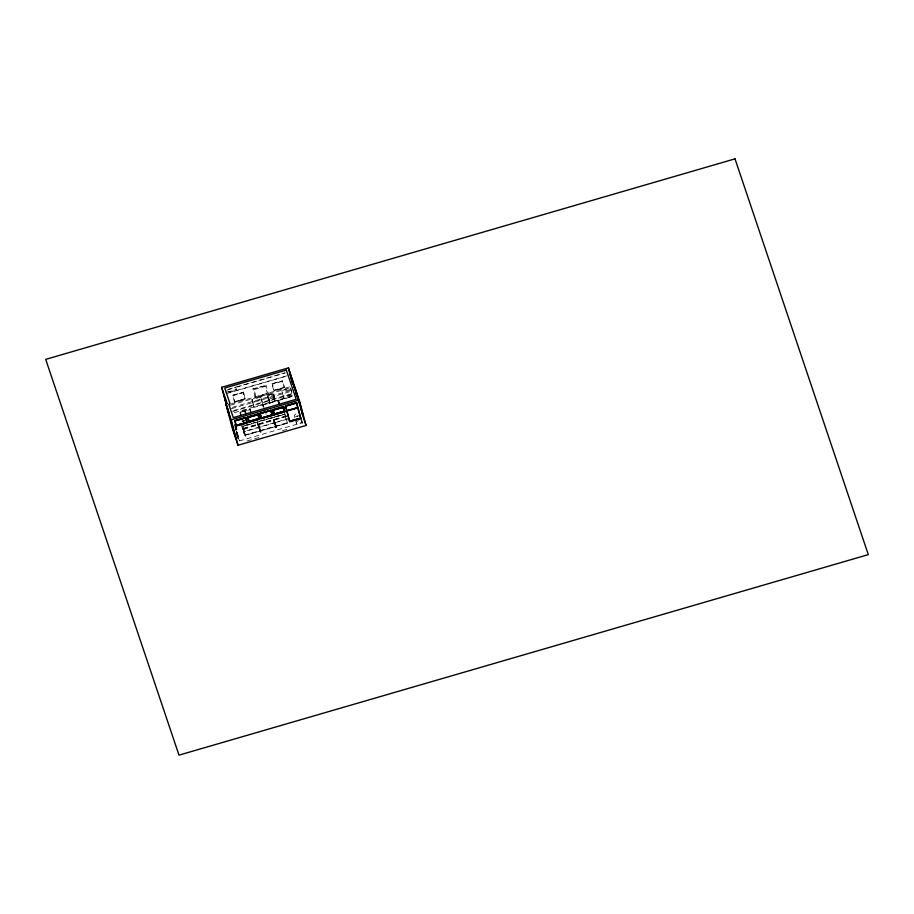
<?xml version="1.0" encoding="UTF-8"?>
<svg xmlns="http://www.w3.org/2000/svg" width="914" height="914" viewBox="0 0 914 914"><rect width="100%" height="100%" fill="white"/><g stroke="black" fill="none" stroke-linecap="round" stroke-linejoin="round"><path stroke-width="0.69" stroke-dasharray="4.57 3.43" d="M268.773 400.732L267.779 395.762L269.996 403.52M269.047 398.904L270.304 403.6M269.79 403.702L267.528 396.036M268.727 398.79L267.813 396.07L273.172 394.231L274.04 399.11M273.777 397.441L275.354 402.286L274.291 397.339M294.914 417.869L294.285 415.516L296.433 413.208L297.381 416.738M298.33 420.269L296.17 422.576L296.65 424.016L302.42 422.611L239.525 440.902L235.983 427.672M228.032 389.375L285.042 372.786M237.057 386.965L285.134 372.981M226.775 390.278L235.721 387.353L236.349 389.627L228.591 391.877M225.907 392.334L236.349 389.627M228.911 392.689L287.293 375.711M226.272 393.671L287.362 375.905M252.927 388.896L266.145 385.434L252.927 388.896L255.36 397.853L268.453 394.048L266.031 385.091M234.475 402.114L232.624 395.259L243.398 392.129L245.238 398.984L234.418 401.966L245.238 398.984M271.915 383.834L282.734 380.852L271.915 383.834L273.766 390.689L284.528 387.559L282.689 380.704M243.444 392.277L232.624 395.259M254.069 389.604L265.437 386.291L267.402 393.591L256.023 396.904L254.103 389.695M244.712 398.755L234.795 401.589L233.184 395.591L243.113 392.757L244.701 398.71M231.413 403.817L290.286 386.691M230.374 405.199L290.618 387.673M283.614 397.384L281.729 390.644L290.606 388.062L292.491 394.802L283.614 397.384L283.203 396.15M278.701 403.165L277.787 400.446L254.138 407.324L251.898 399.624L260.776 397.042L263.004 404.742L260.776 397.042M266.957 395.396L273.412 393.523L274.668 397.224L268.293 399.464L266.957 395.396L273.503 393.877L274.76 397.579M289.749 389.672L282.14 391.877L281.729 390.644M232.35 407.347L290.892 390.312M251.898 399.624L252.732 402.103L261.61 399.521M231.322 408.729L291.223 391.306M274.668 397.224L268.293 399.464M233.698 410.546L292.594 393.42M232.556 411.54L292.526 394.094M234.292 412.66L293.634 395.454M279.913 404.925L278.644 400.195L291.966 396.322M262.786 405.085L292.046 396.573M241.227 415.676L240.279 412.123L244.586 410.877L245.615 414.67M246.403 414.168L245.443 410.626L249.751 409.369L250.79 413.162M239.925 412.5L250.265 409.495M241.684 421.114L244.267 420.36M243.273 421.034L243.775 424.61M242.244 421.331L244.906 420.554M242.336 421.583L244.998 420.806M235.024 427.546L236.315 427.169L236.886 429.283L235.595 429.66M245.432 425.33L254.96 422.554M260.41 420.966L284.974 413.985L242.701 426.118L245.546 436.435M243.284 428.746L244.278 431.705L258.925 427.455L257.931 424.484L243.284 428.746L244.198 433.842L242.758 428.517L289.281 414.979M258.788 424.233L273.435 419.972L274.44 422.942L259.793 427.204L258.788 424.233L260.147 429.203L259.199 429.214L260.147 429.203M275.651 424.702L274.703 424.702L275.651 424.702L274.303 419.72L288.95 415.459M286.368 416.476L242.747 429.546L241.913 424.69M257.748 424.907L257.245 421.217M289.864 418.178L243.764 431.591L242.758 428.517M299.929 415.447L294.765 416.955L294.285 415.516M287.282 419.206L275.297 422.691L274.303 419.72M236.577 434.973L237.446 434.721L235.424 427.169M286.87 422.839L245.5 434.813L243.227 426.347L284.608 414.362L286.859 422.782M287.43 423.159L245.169 435.293L287.43 423.159L284.928 413.836M238.68 438.377L237.811 438.629L236.463 433.602M261.061 431.934L260.113 431.934L261.061 431.934L259.713 426.952M276.565 427.421L275.628 427.421L276.565 427.421L275.217 422.439M246.929 441.028L260.604 437.052M282.483 430.688L287.956 429.1M274.44 398.961L273.286 394.357M301.654 420.748L302.545 423.399M300.82 419.537L301.906 422.759L301.197 420.154M284.528 387.559L273.766 390.689M279.136 403.04L278.119 399.966L279.478 405.051M274.783 422.565L273.777 419.492L275.137 424.576M276.051 427.295L274.771 422.462M263.221 404.959L264.409 409.438M263.278 406.456L262.615 404.479L263.975 409.563M259.279 427.078L258.262 424.005L259.633 429.089M260.547 431.808L259.268 426.975M245.775 412.934L244.918 410.397L246.289 415.482M240.279 412.123L241.307 415.916M235.995 426.655L236.886 429.283M235.412 428.677L240.096 443.027M301.117 417.789L302.328 422.314M290.629 388.119L292.491 394.802M295.222 419.046L296.65 424.016M277.867 400.698L278.816 404.239M274.36 422.691L275.708 427.672M273.435 419.972L274.794 424.941M265.14 410.649L266.088 414.191M252.732 402.103L254.138 407.324M258.845 427.204L260.193 432.185M257.931 424.484L259.279 429.454M257.108 422.542L257.828 425.159M251.224 413.037L250.093 408.889L239.754 411.894L240.77 415.71M243.398 392.129L245.192 398.835M243.193 420.783L244.141 424.336M243.752 431.488L245.123 436.561M241.73 425.73L242.747 429.546M234.955 424.37L238.805 438.777M234.532 424.667L238.246 438.503L235.321 428.552M282.403 381.332L272.475 384.166L274.097 390.209L284.003 387.33L282.403 381.332"/><path stroke-width="1.37" d="M228.466 412.728L221.656 387.308L288.436 367.885L299.232 400.378M290.789 378.396L291.737 378.122L294.137 387.056M225.701 403.52L231.196 419.846L299.266 400.046L306.076 425.456L238.006 445.255L232.51 428.929L225.701 403.52L226.992 403.143L221.656 387.308M292.766 384.108L289.395 371.735M293.645 385.799L295.336 390.312M296.125 394.22L297.073 393.945M296.467 394.128L298.638 400.64L296.901 394.003M248.642 421.765L247.374 417.035L258.274 413.871L259.713 419.16L236.189 426.004L234.749 420.714L245.649 417.538L246.849 422.074M273.823 414.225L272.623 409.701L283.523 406.524L284.962 411.814L261.438 418.658L259.999 413.368L270.978 410.443L272.246 415.173L270.761 410.386L260.204 413.459L261.484 418.155L271.949 414.842M296.616 402.72L285.419 405.976L289.692 421.857L300.889 418.589L296.616 402.72L285.499 406.216M245.603 417.984L234.955 420.806L236.235 425.501L246.791 422.428M296.479 402.903L300.592 418.189L289.738 421.354L285.625 406.067L296.57 403.154M234.829 420.954L258.388 414.213M260.079 413.619L283.637 406.867M248.105 417.355L257.885 414.785L248.105 417.355L249.191 421.343L258.891 418.532L257.805 414.533M273.355 410.02L283.134 407.438L273.355 410.02L274.44 414.008L284.14 411.186L283.043 407.198M286.859 410.649L297.758 407.598M259.622 418.852L236.018 425.444L259.622 418.852L258.274 413.871M286.768 410.946L297.964 407.69M236.132 425.787L259.656 418.943M261.381 418.441L284.905 411.597M300.832 418.384L289.521 421.297L300.809 418.281M291.897 379.161L294.068 385.674M294.834 387.867L297.827 397.739L295.656 391.261M291.086 377.665L292.377 381.549M293.965 386.211L295.256 390.072M298.558 399.852L300.329 405.153M291.897 380.567L293.234 384.588M301.174 409.266L303.391 415.904M301.003 409.312L302.728 414.465L299.346 401.554M302.02 413.402L306.076 425.456M297.793 407.747L286.939 410.9M284.14 411.186L274.44 414.008M258.891 418.532L249.191 421.343M223.679 394.448L226.798 403.828M224.57 397.727L226.329 403.143M228.523 412.443L229.802 416.681M296.73 392.963L298.787 400.618M299.461 402.88L300.5 407.004M298.524 400.046L299.758 404.799M294.914 387.799L296.959 395.465M294.239 385.537L296.97 395.751M289.567 371.69L292.309 381.903M288.436 367.885L291.303 378.59M283.523 406.524L284.654 411.414M272.909 410.032L274.109 414.488M270.898 410.192L272.041 415.082M247.671 417.378L248.859 421.822M245.512 417.732L246.711 422.177M231.196 419.846L238.006 445.255M226.021 401.52L226.706 404.057M236.086 439.131L231.151 421.64L234.852 435.475M225.552 400.126L226.238 402.674M227.803 408.627L228.9 412.728M224.833 398.618L226.055 403.143M226.786 405.885L228.614 412.74M735.005 158.853L45.7 359.373L178.995 755.147L868.3 554.627L735.005 158.853M286.356 370.124L224.741 388.039L230.077 403.874L228.786 404.251L233.287 417.607L296.182 399.304L286.356 370.124M284.791 411.254L261.267 418.098L284.791 411.254"/></g></svg>
